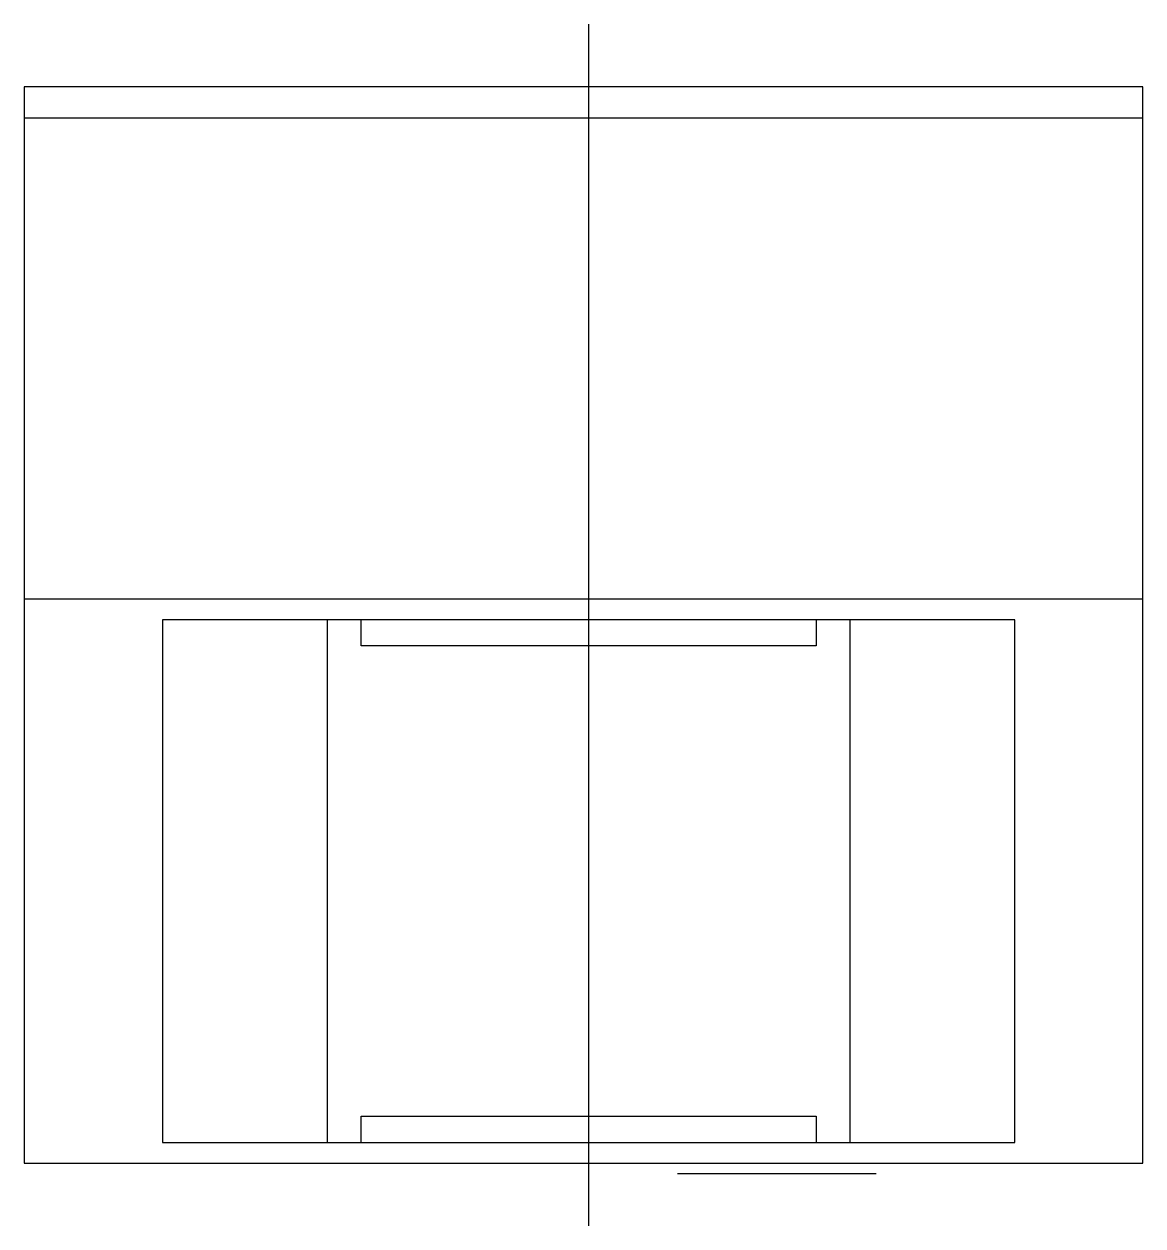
# Model space of a CAD drawing. Header units: millimetres. Extents: x 0 to 107, y -5 to 110.
import ezdxf

# ---------------------------------------------------------------- set-up
doc = ezdxf.new("R2010")
doc.units = ezdxf.units.MM
doc.layers.get('0').update_dxf_attribs({"true_color": 0xc2ced6})

msp = doc.modelspace()

# ---------------------------------------------------------------- linework, layer by layer
for p, q in [((54, -5), (54, 110)), ((81.5, 0), (62.5, 0))]:
    msp.add_line(p, q)
for points in [[(0, 1), (107, 1), (107, 104), (0, 104)], [(0, 55), (107, 55), (107, 101), (0, 101)], [(13.25, 3), (32.25, 3), (32.25, 5.5), (72.75, 5.5), (75.75, 5.5), (75.75, 3), (94.75, 3), (94.75, 53), (75.75, 53), (75.75, 50.5), (72.75, 50.5), (32.25, 50.5), (32.25, 53), (13.25, 53)], [(29, 3), (79, 3), (79, 53), (29, 53)]]:
    msp.add_lwpolyline(points, close=True)

doc.saveas('drawing.dxf')
